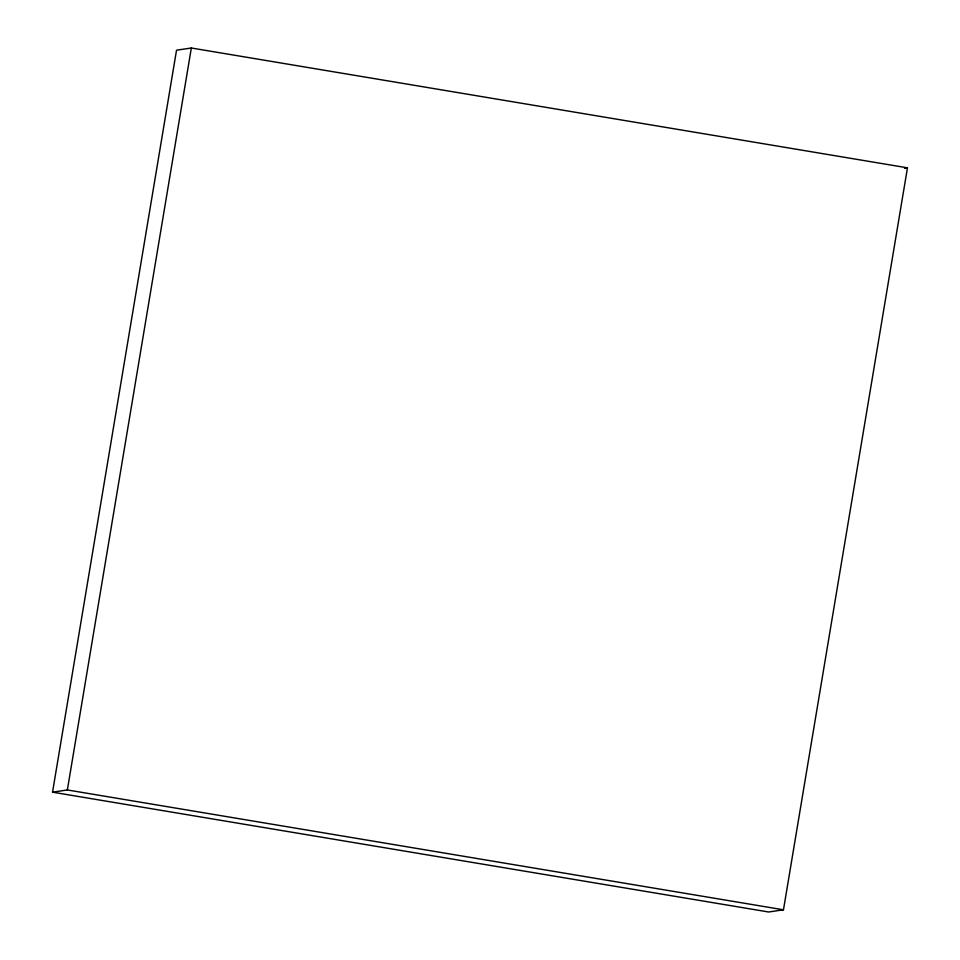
<?xml version="1.0" encoding="UTF-8"?>
<svg xmlns="http://www.w3.org/2000/svg" width="960" height="960" viewBox="0 0 960 960"><rect width="100%" height="100%" fill="white"/><g stroke="black" fill="none" stroke-linecap="round" stroke-linejoin="round"><path stroke-width="1.44" d="M52.536 792.168L176.532 50.208L191.34 48L907.464 167.832L783.468 909.792L768.66 912L52.536 792.168L67.356 789.96L783.468 909.792M67.356 789.96L191.34 48M904.5 168.276L907.464 167.832"/></g></svg>
